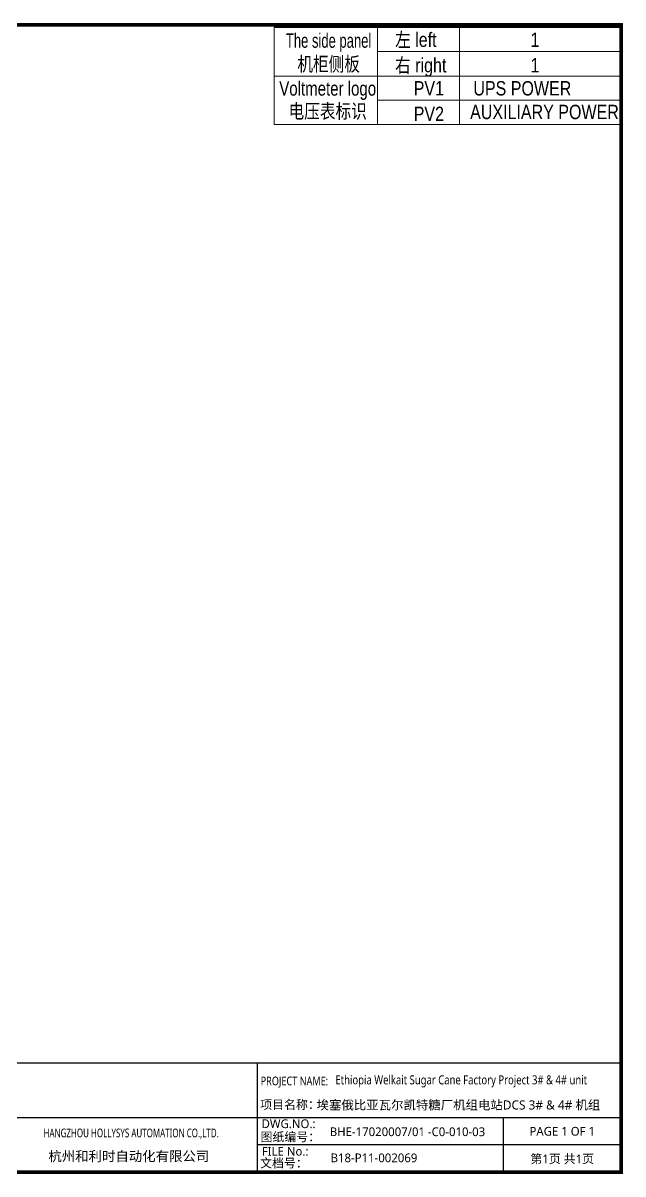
# Model space of a CAD drawing. Extents: x 81437 to 204847, y -54769 to -29444.
# Drawn here: x 93778 to 95425, y -54591 to -51430 of the extents above; entities that cross this region are included whole.
import ezdxf
from ezdxf.enums import TextEntityAlignment as Align
from ezdxf.lldxf.tags import DXFTag

# ---------------------------------------------------------------- set-up
doc = ezdxf.new("R2010")
doc.units = 0
doc.header["$LTSCALE"] = 100
doc.header["$MEASUREMENT"] = 0
doc.layers.add('t', color=1, linetype='Continuous')
doc.layers.add('细实线', color=7, linetype='Continuous', lineweight=20)
doc.styles.add('HZ', font='arial.ttf', dxfattribs={"width": 0.7})
doc.styles.get("Standard").update_dxf_attribs({"font": ''})
doc.styles.add('微软雅黑', font='')
doc.styles.get('Standard').set_extended_font_data('SimSun')
doc.styles.get('微软雅黑').set_extended_font_data('Microsoft YaHei')
tags = doc.linetypes.add('CENTER', pattern=[2, 1.25, -0.25, 0.25, -0.25]).pattern_tags.tags
tags[10:11] = [DXFTag(74, 4), DXFTag(75, 0), DXFTag(340, '0'), DXFTag(46, 1.0), DXFTag(50, 0.0), DXFTag(44, 0.0), DXFTag(45, 0.0)]
tags[8:9] = [DXFTag(74, 4), DXFTag(75, 0), DXFTag(340, '0'), DXFTag(46, 1.0), DXFTag(50, 0.0), DXFTag(44, 0.0), DXFTag(45, 0.0)]
tags[6:7] = [DXFTag(74, 4), DXFTag(75, 0), DXFTag(340, '0'), DXFTag(46, 1.0), DXFTag(50, 0.0), DXFTag(44, 0.0), DXFTag(45, 0.0)]
tags[4:5] = [DXFTag(74, 4), DXFTag(75, 0), DXFTag(340, '0'), DXFTag(46, 1.0), DXFTag(50, 0.0), DXFTag(44, 0.0), DXFTag(45, 0.0)]

# ---------------------------------------------------------------- blocks, each defined once
blk = doc.blocks.new('图框')
at = {"color": 7}
for p, q in [((3109.5, -2910.4), (3109.5, -3210.4)), ((2209.5, -3060.4), (3109.5, -3060.4)), ((3109.5, -3060.4), (4109.5, -3060.4)), ((3785.6, -3060.4), (3785.6, -3210.4)), ((4109.5, -3135.4), (3109.5, -3135.4))]:
    blk.add_line(p, q, dxfattribs=at)
at = {"color": 7, "const_width": 3}
blk.add_lwpolyline([(4109.5, -2910.4), (-6.2, -2910.4)], dxfattribs=at)
at = {"layer": 't', "color": 7, "const_width": 9.62}
blk.add_lwpolyline([(4109.5, -3210.4), (4109.5, -58.9), (-6.2, -58.9), (-6.2, -3210.4)], close=True, dxfattribs=at)
at = {"color": 7, "linetype": 'CENTER', "style": '微软雅黑'}
for s, height, p in [('项目名称：', 24, (3118.2, -3036.9)), ('图纸编号：', 24, (3119.1, -3125.5)), ('杭州和利时自动化有限公司', 27, (2536.4, -3180)), ('文档号：', 24, (3117.9, -3197.6))]:
    blk.add_text(s, height=height, dxfattribs=at).set_placement(p)
at = {"color": 7, "style": '微软雅黑', "flags": 8}
for tag, p, height in [('DWG.NAME:', (1375.5, -2969.2), 25), ('DWG.NO.:', (3122, -3089.3), 24), ('图纸编号', (3309.2, -3111.3), 24), ('FILENO.:', (3122.5, -3165), 24), ('文档号', (3311.6, -3183), 24)]:
    blk.add_attdef(tag, p, '', height=height, dxfattribs=at)
at = {"color": 7, "style": '微软雅黑', "width": 0.8, "flags": 8}
for tag, p, height in [('PROJECTNAME:', (3119.3, -2971.7), 24), ('PROJECT_NAME', (3324.7, -2969.2), 25)]:
    blk.add_attdef(tag, p, '', height=height, dxfattribs=at)
at = {"color": 7, "style": '微软雅黑', "flags": 8}
for tag, height, width, p in [('RENLIU', 24, 0.7, (692, -3009.2)), ('SHUFENWANG', 24, 0.7, (879.6, -3009.2)), ('FANGHOU', 24, 0.7, (1063.6, -3009.2)), ('DANDANLI', 24, 0.7, (1243.9, -3009.2)), ('#10STATIONONTROLCABINETCOVER', 30, 0.6, (1771.7, -3076)), ('HANGZHOUHOLLYSYSAUTOMATIONCO.,LTD.', 24, 0.7, (2763.9, -3104.6))]:
    blk.add_attdef(tag, text='', height=height, dxfattribs=dict(at, width=width)).set_placement(p, align=Align.MIDDLE)
for tag, p in [('图纸名称:', (1371.6, -3024.8)), ('项目名称', (3272.9, -3045.6))]:
    blk.add_attdef(tag, text='', height=25, dxfattribs=at).set_placement(p, align=Align.BOTTOM_LEFT)
at = {"color": 7, "flags": 8}
blk.add_attdef('A', text='', height=23, dxfattribs=at).set_placement((53.7, -3033.7), align=Align.MIDDLE)
at = {"color": 7, "style": '微软雅黑', "flags": 8}
for tag, height, p in [('设计时间', 23, (207.7, -3033.7)), ('刘仁', 23, (692, -3061.1)), ('王姝芬', 23, (879.6, -3061.1)), ('侯方', 23, (1063.6, -3061.1)), ('李丹丹', 23, (1243.9, -3061.1)), ('PAGEXOFX', 24, (3947.6, -3097.9)), ('REV.', 24, (53.2, -3121.9)), ('DATE', 24, (202.7, -3121.9)), ('DESCRIPTION', 24, (445.6, -3121.9)), ('PREPARED', 24, (692, -3121.9)), ('CHECKED', 24, (879.6, -3121.9)), ('SIGNED', 24, (1063.6, -3121.9)), ('APPROVED', 24, (1243.9, -3121.9)), ('图纸名称', 30, (1771.7, -3153.6)), ('第几页共几页', 24, (3947.6, -3172.9))]:
    blk.add_attdef(tag, text='', height=height, dxfattribs=at).set_placement(p, align=Align.MIDDLE)

msp = doc.modelspace()

# ---------------------------------------------------------------- linework, layer by layer
at = {"color": 0}
msp.add_line((95420.4, -51442.4), (94467.5, -51442.3), dxfattribs=at)
at = {"color": 7, "lineweight": 0}
for p, q in [((94751, -51508.6), (95420.4, -51508.5)), ((94467.4, -51575.9), (95420.3, -51575.9)), ((94750.8, -51642.1), (95420.3, -51642.1))]:
    msp.add_line(p, q, dxfattribs=at)
at = {"color": 7}
msp.add_line((95420.3, -51709.5), (94467.3, -51709.4), dxfattribs=at)
at = {"color": 7, "lineweight": 0}
for points in [[(94467.5, -51442.3), (94467.3, -51709.5)], [(94751.1, -51442.4), (94750.9, -51709.5)]]:
    msp.add_lwpolyline(points, dxfattribs=at)
at = {"layer": '细实线'}
msp.add_line((94976.7, -51442.4), (94976.7, -51709.5), dxfattribs=at)

# ---------------------------------------------------------------- block references
at = {"color": 1}
ref = msp.add_blockref('图框', (91311, -51376.2), dxfattribs=at)
ref.add_attrib('PROJECTNAME:', 'PROJECT NAME:', (94430.3, -54347.9), dxfattribs={"color": 7, "height": 24, "style": '微软雅黑', "width": 0.8})
ref.add_attrib('FILENO.:', 'FILE No.:', (94433.5, -54541.2), dxfattribs={"color": 7, "height": 24, "style": '微软雅黑'})
ref.add_attrib('DWG.NO.:', 'DWG.NO.:', (94433, -54465.5), dxfattribs={"color": 7, "height": 24, "style": '微软雅黑'})
ref.add_attrib('PAGEXOFX', 'PAGE 1 OF 1', dxfattribs={"color": 7, "height": 24, "style": '微软雅黑', "flags": 8}).set_placement((95258.5, -54474.2), align=Align.MIDDLE)
ref.add_attrib('PROJECT_NAME', 'Ethiopia Welkait Sugar Cane Factory Project 3# & 4# unit', (94635.7, -54345.4), dxfattribs={"color": 7, "height": 25, "style": '微软雅黑', "width": 0.8})
ref.add_attrib('项目名称', '埃塞俄比亚瓦尔凯特糖厂机组电站DCS 3# & 4# 机组', dxfattribs={"color": 7, "height": 25, "style": '微软雅黑'}).set_placement((94583.9, -54421.9), align=Align.BOTTOM_LEFT)
ref.add_attrib('HANGZHOUHOLLYSYSAUTOMATIONCO.,LTD.', 'HANGZHOU HOLLYSYS AUTOMATION CO.,LTD.', dxfattribs={"color": 7, "height": 24, "style": '微软雅黑', "width": 0.7}).set_placement((94074.9, -54480.8), align=Align.MIDDLE)
ref.add_attrib('文档号', 'B18-P11-002069', (94622.5, -54559.2), dxfattribs={"color": 7, "height": 24, "style": '微软雅黑', "flags": 8})
ref.add_attrib('图纸编号', 'BHE-17020007/01 -C0-010-03', (94620.2, -54487.5), dxfattribs={"color": 7, "height": 24, "style": '微软雅黑', "flags": 8})
ref.add_attrib('第几页共几页', '第1页 共1页', dxfattribs={"color": 7, "height": 24, "style": '微软雅黑', "flags": 8}).set_placement((95258.5, -54549.2), align=Align.MIDDLE)

# ---------------------------------------------------------------- texts
at = {"color": 7, "lineweight": 0, "style": 'HZ'}
for s, height, width, p in [('The side panel', 39.375, 0.65, (94617, -51483.5)), ('机柜侧板', 39.38, 0.8, (94617, -51542.2)), ('Voltmeter logo', 39.375, 0.75, (94614.5, -51615)), ('电压表标识', 39.38, 0.8, (94614.5, -51671.7))]:
    msp.add_text(s, height=height, dxfattribs=dict(at, width=width)).set_placement(p, align=Align.MIDDLE)
at = {"color": 7, "lineweight": 0, "style": 'HZ', "width": 0.8}
for s, height, p in [('左 left', 39.38, (94799.6, -51495.8)), ('1', 39.4, (95171.4, -51495.8)), ('右 right', 39.38, (94799.6, -51565.9)), ('1', 39.4, (95171.4, -51565.9)), ('PV1', 39.38, (94850.6, -51629.3)), ('UPS POWER', 39.38, (95014.4, -51629.3)), ('PV2', 39.38, (94850.6, -51699.4)), ('AUXILIARY POWER', 39.375, (95005.6, -51694.3))]:
    msp.add_text(s, height=height, dxfattribs=at).set_placement(p)

doc.saveas('drawing.dxf')
